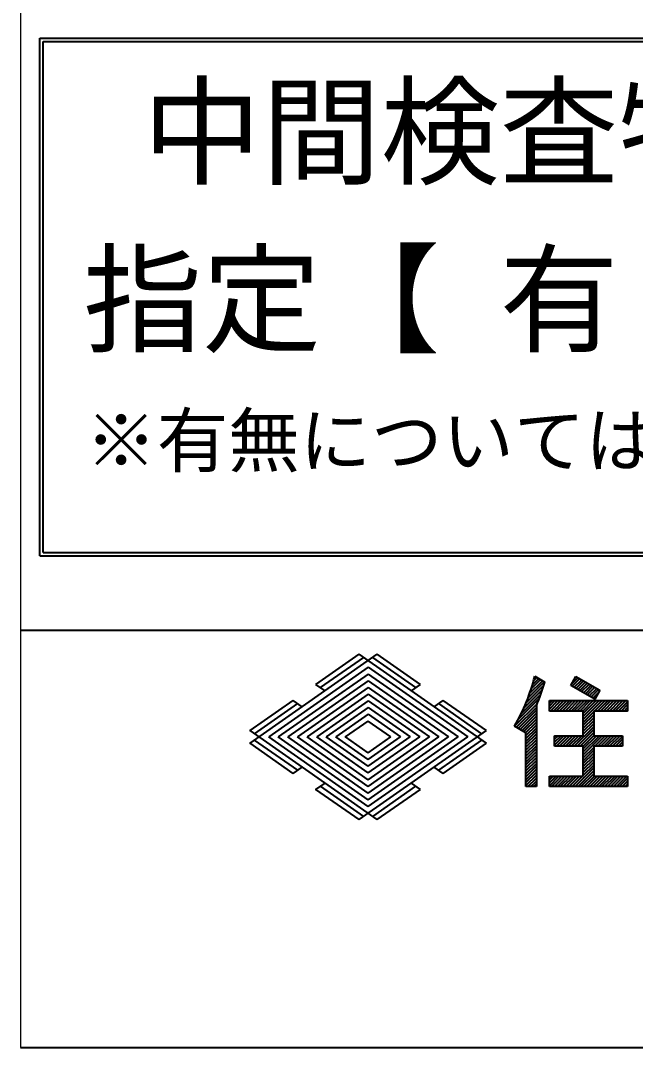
# Model space of a CAD drawing. Units: millimetres at full size. Extents: x 2062 to 26180, y 9042 to 25978.
# Drawn here: x 2062 to 3317, y 9127 to 11226 of the extents above; entities that cross this region are included whole.
import ezdxf
from ezdxf.enums import TextEntityAlignment as Align

# ---------------------------------------------------------------- set-up
doc = ezdxf.new("R2010")
doc.units = ezdxf.units.MM
doc.header["$LTSCALE"] = 50
doc.layers.add('8-F_記号・ﾊｯﾁ', color=1, linetype='Continuous', lineweight=25)
doc.layers.add('F-0_特記', color=3, linetype='Continuous', lineweight=25)
doc.styles.add('ＭＳ ゴシック', font='')
doc.styles.get('ＭＳ ゴシック').set_extended_font_data('MS Gothic')

msp = doc.modelspace()

# ---------------------------------------------------------------- linework, layer by layer
at = {"layer": '8-F_記号・ﾊｯﾁ', "color": 2}
for p, q in [((2101.12, 11189.38), (4488.9, 11189.38)), ((2101.12, 10131.78), (2101.12, 11189.38)), ((2107.6, 11182.9), (4482.42, 11182.9)), ((2107.6, 10823.67), (2107.6, 11182.9)), ((2107.6, 10451.79), (2107.6, 11182.9)), ((2107.6, 10519.66), (2107.6, 10823.67)), ((2107.6, 10138.26), (2107.6, 10823.67)), ((2107.6, 10138.26), (4482.42, 10138.26)), ((2101.12, 10131.78), (4488.9, 10131.78))]:
    msp.add_line(p, q, dxfattribs=at)
at = {"layer": 'F-0_特記', "color": 4, "lineweight": 9}
msp.add_line((2061.5, 25978.47), (2061.5, 9126.63), dxfattribs=at)
at = {"layer": 'F-0_特記', "color": 134}
for p, q in [((24242.21, 9978.63), (2061.5, 9978.63)), ((26180.42, 9978.63), (2061.5, 9978.63)), ((2061.5, 9126.63), (26180.42, 9126.63))]:
    msp.add_line(p, q, dxfattribs=at)
at = {"layer": 'F-0_特記'}
for p, q in [((2664.72, 9868.63), (2752.91, 9930.38)), ((2664.72, 9868.63), (2752.91, 9930.38)), ((3012.86, 9748.37), (2752.91, 9930.38)), ((3012.86, 9748.37), (2752.91, 9930.38)), ((2878.24, 9868.63), (2790.05, 9930.38)), ((2878.24, 9868.63), (2790.05, 9930.38)), ((2674, 9862.13), (2762.2, 9923.88)), ((2674, 9862.13), (2762.2, 9923.88)), ((2868.96, 9862.13), (2780.76, 9923.88)), ((2868.96, 9862.13), (2780.76, 9923.88)), ((2771.48, 9903.66), (2568.27, 9761.37)), ((2771.48, 9903.66), (2568.27, 9761.37)), ((2771.48, 9889.94), (2587.87, 9761.37)), ((2771.48, 9889.94), (2587.87, 9761.37)), ((2771.48, 9903.66), (2974.69, 9761.37)), ((2771.48, 9903.66), (2974.69, 9761.37)), ((2771.48, 9889.94), (2955.09, 9761.37)), ((2771.48, 9889.94), (2955.09, 9761.37)), ((2771.48, 9876.21), (2607.47, 9761.37)), ((2771.48, 9876.21), (2607.47, 9761.37)), ((2683.28, 9855.62), (2664.72, 9868.63)), ((2683.28, 9855.62), (2664.72, 9868.63)), ((2771.48, 9876.21), (2935.49, 9761.37)), ((2771.48, 9876.21), (2935.49, 9761.37)), ((2859.68, 9855.62), (2878.24, 9868.63)), ((2859.68, 9855.62), (2878.24, 9868.63)), ((3093.64, 9830.66), (3130.26, 9867.28)), ((3093.64, 9830.66), (3130.26, 9867.28)), ((3097.61, 9840.66), (3131.05, 9874.09)), ((3097.61, 9840.66), (3131.05, 9874.09)), ((3101.12, 9850.19), (3127.23, 9876.3)), ((3101.12, 9850.19), (3127.23, 9876.3)), ((3104.22, 9859.32), (3123.41, 9878.5)), ((3104.22, 9859.32), (3123.41, 9878.5)), ((3106.98, 9868.1), (3119.59, 9880.71)), ((3106.98, 9868.1), (3119.59, 9880.71)), ((3109.44, 9876.59), (3115.77, 9882.91)), ((3109.44, 9876.59), (3115.77, 9882.91)), ((3111.63, 9884.8), (3111.95, 9885.12)), ((3111.63, 9884.8), (3111.95, 9885.12)), ((3111.74, 9885.24), (3132.08, 9873.49)), ((3111.74, 9885.24), (3132.08, 9873.49)), ((3185.02, 9866.7), (3195.67, 9885.15)), ((3185.02, 9866.7), (3195.67, 9885.15)), ((3186.55, 9869.35), (3199.9, 9882.7)), ((3186.55, 9869.35), (3199.9, 9882.7)), ((3188.13, 9864.91), (3203.72, 9880.5)), ((3188.13, 9864.91), (3203.72, 9880.5)), ((3191.95, 9862.7), (3207.54, 9878.29)), ((3191.95, 9862.7), (3207.54, 9878.29)), ((3194.78, 9883.6), (3196.08, 9884.91)), ((3194.78, 9883.6), (3196.08, 9884.91)), ((3195.67, 9885.15), (3244.71, 9856.84)), ((3195.67, 9885.15), (3244.71, 9856.84)), ((3195.77, 9860.5), (3211.36, 9876.09)), ((3195.77, 9860.5), (3211.36, 9876.09)), ((3199.59, 9858.29), (3215.18, 9873.88)), ((3199.59, 9858.29), (3215.18, 9873.88)), ((3203.41, 9856.09), (3219, 9871.68)), ((3203.41, 9856.09), (3219, 9871.68)), ((3207.23, 9853.88), (3222.82, 9869.47)), ((3207.23, 9853.88), (3222.82, 9869.47)), ((3211.05, 9851.68), (3226.64, 9867.27)), ((3211.05, 9851.68), (3226.64, 9867.27)), ((3214.87, 9849.47), (3230.46, 9865.06)), ((3214.87, 9849.47), (3230.46, 9865.06)), ((2771.48, 9862.49), (2627.06, 9761.37)), ((2771.48, 9862.49), (2627.06, 9761.37)), ((2771.48, 9848.77), (2646.66, 9761.37)), ((2771.48, 9848.77), (2646.66, 9761.37)), ((2771.48, 9862.49), (2915.9, 9761.37)), ((2771.48, 9862.49), (2915.9, 9761.37)), ((2771.48, 9848.77), (2896.3, 9761.37)), ((2771.48, 9848.77), (2896.3, 9761.37)), ((3083.86, 9808.83), (3124.38, 9849.35)), ((3083.86, 9808.83), (3124.38, 9849.35)), ((3089.1, 9820.1), (3127.49, 9858.49)), ((3089.1, 9820.1), (3127.49, 9858.49)), ((3218.69, 9847.27), (3234.28, 9862.86)), ((3218.69, 9847.27), (3234.28, 9862.86)), ((3222.51, 9845.06), (3238.1, 9860.65)), ((3222.51, 9845.06), (3238.1, 9860.65)), ((3226.32, 9842.86), (3241.92, 9858.45)), ((3226.32, 9842.86), (3241.92, 9858.45)), ((3230.14, 9840.65), (3242.5, 9853)), ((3230.14, 9840.65), (3242.5, 9853)), ((2539.38, 9767.87), (2627.59, 9829.63)), ((2539.38, 9767.87), (2627.59, 9829.63)), ((2636.86, 9823.12), (2618.3, 9836.12)), ((2636.86, 9823.12), (2618.3, 9836.12)), ((2771.48, 9835.04), (2666.26, 9761.37)), ((2771.48, 9835.04), (2666.26, 9761.37)), ((2771.48, 9835.04), (2876.7, 9761.37)), ((2771.48, 9835.04), (2876.7, 9761.37)), ((2906.09, 9823.12), (2924.66, 9836.12)), ((2906.09, 9823.12), (2924.66, 9836.12)), ((3003.58, 9767.87), (2915.38, 9829.62)), ((3003.58, 9767.87), (2915.38, 9829.62)), ((3012.86, 9774.37), (2924.66, 9836.12)), ((3012.86, 9774.37), (2924.66, 9836.12)), ((3070.41, 9783.33), (3116.9, 9829.82)), ((3070.41, 9783.33), (3116.9, 9829.82)), ((3077.71, 9796.65), (3120.87, 9839.82)), ((3077.71, 9796.65), (3120.87, 9839.82)), ((3114.82, 9824.89), (3114.82, 9659.81)), ((3114.82, 9824.89), (3114.82, 9659.81)), ((3141.45, 9830.27), (3146.71, 9835.54)), ((3141.45, 9824.25), (3152.74, 9835.54)), ((3141.45, 9818.22), (3158.76, 9835.54)), ((3141.45, 9835.54), (3301.2, 9835.54)), ((3141.45, 9814.24), (3141.45, 9835.54)), ((3141.45, 9830.27), (3146.71, 9835.54)), ((3141.45, 9824.25), (3152.74, 9835.54)), ((3141.45, 9818.22), (3158.76, 9835.54)), ((3141.45, 9835.54), (3301.2, 9835.54)), ((3141.45, 9814.24), (3141.45, 9835.54)), ((3143.48, 9814.24), (3164.79, 9835.54)), ((3143.48, 9814.24), (3164.79, 9835.54)), ((3149.51, 9814.24), (3170.81, 9835.54)), ((3149.51, 9814.24), (3170.81, 9835.54)), ((3155.53, 9814.24), (3176.83, 9835.54)), ((3155.53, 9814.24), (3176.83, 9835.54)), ((3161.56, 9814.24), (3182.86, 9835.54)), ((3161.56, 9814.24), (3182.86, 9835.54)), ((3167.58, 9814.24), (3188.88, 9835.54)), ((3167.58, 9814.24), (3188.88, 9835.54)), ((3173.61, 9814.24), (3194.91, 9835.54)), ((3173.61, 9814.24), (3194.91, 9835.54)), ((3179.63, 9814.24), (3200.93, 9835.54)), ((3179.63, 9814.24), (3200.93, 9835.54)), ((3185.66, 9814.24), (3206.96, 9835.54)), ((3185.66, 9814.24), (3206.96, 9835.54)), ((3191.68, 9814.24), (3212.98, 9835.54)), ((3191.68, 9814.24), (3212.98, 9835.54)), ((3197.7, 9814.24), (3219.01, 9835.54)), ((3197.7, 9814.24), (3219.01, 9835.54)), ((3203.73, 9814.24), (3225.03, 9835.54)), ((3203.73, 9814.24), (3225.03, 9835.54)), ((3209.75, 9814.24), (3231.06, 9835.54)), ((3209.75, 9814.24), (3231.06, 9835.54)), ((3210.67, 9809.13), (3237.08, 9835.54)), ((3210.67, 9803.1), (3243.1, 9835.54)), ((3210.67, 9797.08), (3249.13, 9835.54)), ((3210.67, 9809.13), (3237.08, 9835.54)), ((3210.67, 9803.1), (3243.1, 9835.54)), ((3210.67, 9797.08), (3249.13, 9835.54)), ((3233.85, 9814.24), (3255.15, 9835.54)), ((3233.85, 9814.24), (3255.15, 9835.54)), ((3233.96, 9838.45), (3234.27, 9838.75)), ((3233.96, 9838.45), (3234.27, 9838.75)), ((3239.88, 9814.24), (3261.18, 9835.54)), ((3239.88, 9814.24), (3261.18, 9835.54)), ((3245.9, 9814.24), (3267.2, 9835.54)), ((3245.9, 9814.24), (3267.2, 9835.54)), ((3251.93, 9814.24), (3273.23, 9835.54)), ((3251.93, 9814.24), (3273.23, 9835.54)), ((3257.95, 9814.24), (3279.25, 9835.54)), ((3257.95, 9814.24), (3279.25, 9835.54)), ((3263.97, 9814.24), (3285.28, 9835.54)), ((3263.97, 9814.24), (3285.28, 9835.54)), ((3270, 9814.24), (3291.3, 9835.54)), ((3270, 9814.24), (3291.3, 9835.54)), ((3276.02, 9814.24), (3297.33, 9835.54)), ((3276.02, 9814.24), (3297.33, 9835.54)), ((3282.05, 9814.24), (3301.2, 9833.38)), ((3282.05, 9814.24), (3301.2, 9833.38)), ((3288.07, 9814.24), (3301.2, 9827.36)), ((3288.07, 9814.24), (3301.2, 9827.36)), ((3301.2, 9835.54), (3301.2, 9814.24)), ((3301.2, 9835.54), (3301.2, 9814.24)), ((2771.48, 9821.32), (2685.86, 9761.37)), ((2771.48, 9821.32), (2685.86, 9761.37)), ((2771.48, 9807.59), (2705.46, 9761.37)), ((2771.48, 9807.59), (2705.46, 9761.37)), ((2771.48, 9821.32), (2857.1, 9761.37)), ((2771.48, 9821.32), (2857.1, 9761.37)), ((2771.48, 9807.59), (2837.5, 9761.37)), ((2771.48, 9807.59), (2837.5, 9761.37)), ((3074.23, 9781.13), (3114.82, 9821.72)), ((3074.23, 9781.13), (3114.82, 9821.72)), ((3078.05, 9778.92), (3114.82, 9815.7)), ((3078.05, 9778.92), (3114.82, 9815.7)), ((3081.87, 9776.72), (3114.82, 9809.67)), ((3081.87, 9776.72), (3114.82, 9809.67)), ((3085.69, 9774.51), (3114.82, 9803.65)), ((3085.69, 9774.51), (3114.82, 9803.65)), ((3210.67, 9814.24), (3141.45, 9814.24)), ((3210.67, 9814.24), (3141.45, 9814.24)), ((3210.67, 9763.65), (3210.67, 9814.24)), ((3210.67, 9763.65), (3210.67, 9814.24)), ((3210.67, 9791.05), (3231.97, 9812.35)), ((3210.67, 9791.05), (3231.97, 9812.35)), ((3210.67, 9785.03), (3231.97, 9806.33)), ((3210.67, 9785.03), (3231.97, 9806.33)), ((3231.97, 9814.24), (3231.97, 9763.65)), ((3301.2, 9814.24), (3231.97, 9814.24)), ((3231.97, 9814.24), (3231.97, 9763.65)), ((3301.2, 9814.24), (3231.97, 9814.24)), ((3294.1, 9814.24), (3301.2, 9821.33)), ((3294.1, 9814.24), (3301.2, 9821.33)), ((3300.12, 9814.24), (3301.2, 9815.31)), ((3300.12, 9814.24), (3301.2, 9815.31)), ((2817.9, 9761.37), (2771.48, 9793.87)), ((2817.9, 9761.37), (2771.48, 9793.87)), ((3093.52, 9769.99), (3070.38, 9783.35)), ((3093.52, 9769.99), (3070.38, 9783.35)), ((3089.5, 9772.31), (3114.82, 9797.62)), ((3089.5, 9772.31), (3114.82, 9797.62)), ((3093.32, 9770.1), (3114.82, 9791.6)), ((3093.32, 9770.1), (3114.82, 9791.6)), ((3093.52, 9764.27), (3114.82, 9785.57)), ((3093.52, 9764.27), (3114.82, 9785.57)), ((3192.09, 9742.35), (3231.97, 9782.23)), ((3192.09, 9742.35), (3231.97, 9782.23)), ((3210.67, 9779.01), (3231.97, 9800.31)), ((3210.67, 9779.01), (3231.97, 9800.31)), ((3210.67, 9772.98), (3231.97, 9794.28)), ((3210.67, 9772.98), (3231.97, 9794.28)), ((3210.67, 9766.96), (3231.97, 9788.26)), ((3210.67, 9766.96), (3231.97, 9788.26)), ((2771.48, 9619.08), (2568.27, 9761.37)), ((2771.48, 9619.08), (2568.27, 9761.37)), ((2771.48, 9632.8), (2587.87, 9761.37)), ((2771.48, 9632.8), (2587.87, 9761.37)), ((2771.48, 9646.52), (2607.47, 9761.37)), ((2771.48, 9646.52), (2607.47, 9761.37)), ((2771.48, 9660.25), (2627.06, 9761.37)), ((2771.48, 9660.25), (2627.06, 9761.37)), ((2771.48, 9673.97), (2646.66, 9761.37)), ((2771.48, 9673.97), (2646.66, 9761.37)), ((2771.48, 9687.69), (2666.26, 9761.37)), ((2771.48, 9687.69), (2666.26, 9761.37)), ((2771.48, 9701.42), (2685.86, 9761.37)), ((2771.48, 9701.42), (2685.86, 9761.37)), ((2771.48, 9715.14), (2705.46, 9761.37)), ((2771.48, 9715.14), (2705.46, 9761.37)), ((2752.91, 9592.35), (3012.86, 9774.37)), ((2752.91, 9592.35), (3012.86, 9774.37)), ((2771.48, 9728.86), (2817.9, 9761.37)), ((2771.48, 9701.42), (2857.1, 9761.37)), ((2771.48, 9687.69), (2876.7, 9761.37)), ((2771.48, 9673.97), (2896.3, 9761.37)), ((2771.48, 9660.25), (2915.9, 9761.37)), ((2771.48, 9646.52), (2935.49, 9761.37)), ((2771.48, 9632.8), (2955.09, 9761.37)), ((2771.48, 9619.08), (2974.69, 9761.37)), ((2771.48, 9715.14), (2837.5, 9761.37)), ((2771.48, 9728.86), (2817.9, 9761.37)), ((2771.48, 9701.42), (2857.1, 9761.37)), ((2771.48, 9687.69), (2876.7, 9761.37)), ((2771.48, 9673.97), (2896.3, 9761.37)), ((2771.48, 9660.25), (2915.9, 9761.37)), ((2771.48, 9646.52), (2935.49, 9761.37)), ((2771.48, 9632.8), (2955.09, 9761.37)), ((2771.48, 9619.08), (2974.69, 9761.37)), ((2771.48, 9715.14), (2837.5, 9761.37)), ((3093.52, 9758.25), (3114.82, 9779.55)), ((3093.52, 9758.25), (3114.82, 9779.55)), ((3093.52, 9752.22), (3114.82, 9773.52)), ((3093.52, 9752.22), (3114.82, 9773.52)), ((3093.52, 9659.81), (3093.52, 9769.99)), ((3093.52, 9659.81), (3093.52, 9769.99)), ((3093.52, 9746.2), (3114.82, 9767.5)), ((3093.52, 9746.2), (3114.82, 9767.5)), ((3093.52, 9740.17), (3114.82, 9761.47)), ((3093.52, 9740.17), (3114.82, 9761.47)), ((3152.1, 9762.6), (3153.14, 9763.65)), ((3152.1, 9756.58), (3159.17, 9763.65)), ((3152.1, 9750.55), (3165.19, 9763.65)), ((3152.1, 9744.53), (3171.22, 9763.65)), ((3152.1, 9763.65), (3210.67, 9763.65)), ((3152.1, 9742.35), (3152.1, 9763.65)), ((3152.1, 9762.6), (3153.14, 9763.65)), ((3152.1, 9756.58), (3159.17, 9763.65)), ((3152.1, 9750.55), (3165.19, 9763.65)), ((3152.1, 9744.53), (3171.22, 9763.65)), ((3152.1, 9763.65), (3210.67, 9763.65)), ((3152.1, 9742.35), (3152.1, 9763.65)), ((3155.94, 9742.35), (3177.24, 9763.65)), ((3155.94, 9742.35), (3177.24, 9763.65)), ((3161.96, 9742.35), (3183.27, 9763.65)), ((3161.96, 9742.35), (3183.27, 9763.65)), ((3167.99, 9742.35), (3189.29, 9763.65)), ((3167.99, 9742.35), (3189.29, 9763.65)), ((3174.01, 9742.35), (3195.32, 9763.65)), ((3174.01, 9742.35), (3195.32, 9763.65)), ((3180.04, 9742.35), (3201.34, 9763.65)), ((3180.04, 9742.35), (3201.34, 9763.65)), ((3186.06, 9742.35), (3207.36, 9763.65)), ((3186.06, 9742.35), (3207.36, 9763.65)), ((3198.11, 9742.35), (3231.97, 9776.21)), ((3198.11, 9742.35), (3231.97, 9776.21)), ((3204.14, 9742.35), (3231.97, 9770.18)), ((3204.14, 9742.35), (3231.97, 9770.18)), ((3210.16, 9742.35), (3231.97, 9764.16)), ((3210.16, 9742.35), (3231.97, 9764.16)), ((3210.67, 9736.83), (3237.49, 9763.65)), ((3210.67, 9730.81), (3243.51, 9763.65)), ((3210.67, 9724.78), (3249.54, 9763.65)), ((3210.67, 9736.83), (3237.49, 9763.65)), ((3210.67, 9730.81), (3243.51, 9763.65)), ((3210.67, 9724.78), (3249.54, 9763.65)), ((3231.97, 9763.65), (3290.55, 9763.65)), ((3231.97, 9763.65), (3290.55, 9763.65)), ((3234.26, 9742.35), (3255.56, 9763.65)), ((3234.26, 9742.35), (3255.56, 9763.65)), ((3240.28, 9742.35), (3261.59, 9763.65)), ((3240.28, 9742.35), (3261.59, 9763.65)), ((3246.31, 9742.35), (3267.61, 9763.65)), ((3246.31, 9742.35), (3267.61, 9763.65)), ((3252.33, 9742.35), (3273.63, 9763.65)), ((3252.33, 9742.35), (3273.63, 9763.65)), ((3258.36, 9742.35), (3279.66, 9763.65)), ((3258.36, 9742.35), (3279.66, 9763.65)), ((3264.38, 9742.35), (3285.68, 9763.65)), ((3264.38, 9742.35), (3285.68, 9763.65)), ((3270.41, 9742.35), (3290.55, 9762.49)), ((3270.41, 9742.35), (3290.55, 9762.49)), ((3290.55, 9763.65), (3290.55, 9742.35)), ((3290.55, 9763.65), (3290.55, 9742.35)), ((2627.59, 9693.1), (2539.38, 9754.87)), ((2627.59, 9693.1), (2539.38, 9754.87)), ((2915.38, 9693.11), (3003.57, 9754.87)), ((2915.38, 9693.11), (3003.57, 9754.87)), ((2924.66, 9686.61), (3012.86, 9748.37)), ((2924.66, 9686.61), (3012.86, 9748.37)), ((3093.52, 9734.15), (3114.82, 9755.45)), ((3093.52, 9734.15), (3114.82, 9755.45)), ((3093.52, 9728.12), (3114.82, 9749.43)), ((3093.52, 9728.12), (3114.82, 9749.43)), ((3093.52, 9722.1), (3114.82, 9743.4)), ((3093.52, 9722.1), (3114.82, 9743.4)), ((3210.67, 9742.35), (3152.1, 9742.35)), ((3210.67, 9742.35), (3152.1, 9742.35)), ((3210.67, 9681.11), (3210.67, 9742.35)), ((3210.67, 9681.11), (3210.67, 9742.35)), ((3210.67, 9718.76), (3231.97, 9740.06)), ((3210.67, 9718.76), (3231.97, 9740.06)), ((3231.97, 9742.35), (3231.97, 9681.11)), ((3290.55, 9742.35), (3231.97, 9742.35)), ((3231.97, 9742.35), (3231.97, 9681.11)), ((3290.55, 9742.35), (3231.97, 9742.35)), ((3276.43, 9742.35), (3290.55, 9756.46)), ((3276.43, 9742.35), (3290.55, 9756.46)), ((3282.46, 9742.35), (3290.55, 9750.44)), ((3282.46, 9742.35), (3290.55, 9750.44)), ((3288.48, 9742.35), (3290.55, 9744.41)), ((3288.48, 9742.35), (3290.55, 9744.41)), ((3093.52, 9716.08), (3114.82, 9737.38)), ((3093.52, 9716.08), (3114.82, 9737.38)), ((3093.52, 9710.05), (3114.82, 9731.35)), ((3093.52, 9710.05), (3114.82, 9731.35)), ((3093.52, 9704.03), (3114.82, 9725.33)), ((3093.52, 9704.03), (3114.82, 9725.33)), ((3093.52, 9698), (3114.82, 9719.3)), ((3093.52, 9698), (3114.82, 9719.3)), ((3210.67, 9712.74), (3231.97, 9734.04)), ((3210.67, 9712.74), (3231.97, 9734.04)), ((3210.67, 9706.71), (3231.97, 9728.01)), ((3210.67, 9706.71), (3231.97, 9728.01)), ((3210.67, 9700.69), (3231.97, 9721.99)), ((3210.67, 9700.69), (3231.97, 9721.99)), ((2618.3, 9686.61), (2636.86, 9699.61)), ((2618.3, 9686.61), (2636.86, 9699.61)), ((2924.66, 9686.61), (2906.09, 9699.61)), ((2924.66, 9686.61), (2906.09, 9699.61)), ((3093.52, 9691.98), (3114.82, 9713.28)), ((3093.52, 9691.98), (3114.82, 9713.28)), ((3093.52, 9685.95), (3114.82, 9707.25)), ((3093.52, 9685.95), (3114.82, 9707.25)), ((3093.52, 9679.93), (3114.82, 9701.23)), ((3093.52, 9679.93), (3114.82, 9701.23)), ((3193.89, 9659.81), (3231.97, 9697.89)), ((3193.89, 9659.81), (3231.97, 9697.89)), ((3210.67, 9694.66), (3231.97, 9715.96)), ((3210.67, 9694.66), (3231.97, 9715.96)), ((3210.67, 9688.64), (3231.97, 9709.94)), ((3210.67, 9688.64), (3231.97, 9709.94)), ((3210.67, 9682.61), (3231.97, 9703.91)), ((3210.67, 9682.61), (3231.97, 9703.91)), ((3093.52, 9673.9), (3114.82, 9695.2)), ((3093.52, 9673.9), (3114.82, 9695.2)), ((3093.52, 9667.88), (3114.82, 9689.18)), ((3093.52, 9667.88), (3114.82, 9689.18)), ((3093.52, 9661.85), (3114.82, 9683.16)), ((3093.52, 9661.85), (3114.82, 9683.16)), ((3097.5, 9659.81), (3114.82, 9677.13)), ((3097.5, 9659.81), (3114.82, 9677.13)), ((3141.45, 9679.66), (3142.9, 9681.11)), ((3141.45, 9673.63), (3148.93, 9681.11)), ((3141.45, 9667.61), (3154.95, 9681.11)), ((3141.45, 9661.58), (3160.97, 9681.11)), ((3141.45, 9681.11), (3210.67, 9681.11)), ((3141.45, 9659.81), (3141.45, 9681.11)), ((3141.45, 9679.66), (3142.9, 9681.11)), ((3141.45, 9673.63), (3148.93, 9681.11)), ((3141.45, 9667.61), (3154.95, 9681.11)), ((3141.45, 9661.58), (3160.97, 9681.11)), ((3141.45, 9681.11), (3210.67, 9681.11)), ((3141.45, 9659.81), (3141.45, 9681.11)), ((3145.7, 9659.81), (3167, 9681.11)), ((3145.7, 9659.81), (3167, 9681.11)), ((3151.72, 9659.81), (3173.02, 9681.11)), ((3151.72, 9659.81), (3173.02, 9681.11)), ((3157.75, 9659.81), (3179.05, 9681.11)), ((3157.75, 9659.81), (3179.05, 9681.11)), ((3163.77, 9659.81), (3185.07, 9681.11)), ((3163.77, 9659.81), (3185.07, 9681.11)), ((3169.79, 9659.81), (3191.1, 9681.11)), ((3169.79, 9659.81), (3191.1, 9681.11)), ((3175.82, 9659.81), (3197.12, 9681.11)), ((3175.82, 9659.81), (3197.12, 9681.11)), ((3181.84, 9659.81), (3203.15, 9681.11)), ((3181.84, 9659.81), (3203.15, 9681.11)), ((3187.87, 9659.81), (3209.17, 9681.11)), ((3187.87, 9659.81), (3209.17, 9681.11)), ((3199.92, 9659.81), (3231.97, 9691.86)), ((3199.92, 9659.81), (3231.97, 9691.86)), ((3205.94, 9659.81), (3231.97, 9685.84)), ((3205.94, 9659.81), (3231.97, 9685.84)), ((3211.97, 9659.81), (3233.27, 9681.11)), ((3211.97, 9659.81), (3233.27, 9681.11)), ((3217.99, 9659.81), (3239.29, 9681.11)), ((3217.99, 9659.81), (3239.29, 9681.11)), ((3224.02, 9659.81), (3245.32, 9681.11)), ((3224.02, 9659.81), (3245.32, 9681.11)), ((3230.04, 9659.81), (3251.34, 9681.11)), ((3230.04, 9659.81), (3251.34, 9681.11)), ((3231.97, 9681.11), (3301.2, 9681.11)), ((3231.97, 9681.11), (3301.2, 9681.11)), ((3236.06, 9659.81), (3257.37, 9681.11)), ((3236.06, 9659.81), (3257.37, 9681.11)), ((3242.09, 9659.81), (3263.39, 9681.11)), ((3242.09, 9659.81), (3263.39, 9681.11)), ((3248.11, 9659.81), (3269.42, 9681.11)), ((3248.11, 9659.81), (3269.42, 9681.11)), ((3254.14, 9659.81), (3275.44, 9681.11)), ((3254.14, 9659.81), (3275.44, 9681.11)), ((3260.16, 9659.81), (3281.47, 9681.11)), ((3260.16, 9659.81), (3281.47, 9681.11)), ((3266.19, 9659.81), (3287.49, 9681.11)), ((3266.19, 9659.81), (3287.49, 9681.11)), ((3272.21, 9659.81), (3293.51, 9681.11)), ((3272.21, 9659.81), (3293.51, 9681.11)), ((3278.24, 9659.81), (3299.54, 9681.11)), ((3278.24, 9659.81), (3299.54, 9681.11)), ((3284.26, 9659.81), (3301.2, 9676.75)), ((3284.26, 9659.81), (3301.2, 9676.75)), ((3301.2, 9681.11), (3301.2, 9659.81)), ((3301.2, 9681.11), (3301.2, 9659.81)), ((2762.19, 9598.85), (2674, 9660.61)), ((2762.19, 9598.85), (2674, 9660.61)), ((2780.76, 9598.85), (2868.96, 9660.61)), ((2780.76, 9598.85), (2868.96, 9660.61)), ((2878.24, 9654.11), (2859.68, 9667.11)), ((2878.24, 9654.11), (2859.68, 9667.11)), ((3114.82, 9659.81), (3093.52, 9659.81)), ((3114.82, 9659.81), (3093.52, 9659.81)), ((3103.52, 9659.81), (3114.82, 9671.11)), ((3103.52, 9659.81), (3114.82, 9671.11)), ((3109.55, 9659.81), (3114.82, 9665.08)), ((3109.55, 9659.81), (3114.82, 9665.08)), ((3301.2, 9659.81), (3141.45, 9659.81)), ((3301.2, 9659.81), (3141.45, 9659.81)), ((3290.29, 9659.81), (3301.2, 9670.72)), ((3290.29, 9659.81), (3301.2, 9670.72)), ((3296.31, 9659.81), (3301.2, 9664.7)), ((3296.31, 9659.81), (3301.2, 9664.7)), ((2790.05, 9592.35), (2878.24, 9654.11)), ((2790.05, 9592.35), (2878.24, 9654.11))]:
    msp.add_line(p, q, dxfattribs=at)
for points in [[(2618.3, 9686.61), (2530.1, 9748.37), (2790.05, 9930.38)], [(2618.3, 9686.61), (2530.1, 9748.37), (2790.05, 9930.38)], [(3244.71, 9856.84), (3234.06, 9838.39), (3185.02, 9866.7)], [(3244.71, 9856.84), (3234.06, 9838.39), (3185.02, 9866.7)], [(2790.05, 9592.35), (2530.1, 9774.37), (2618.3, 9836.12)], [(2790.05, 9592.35), (2530.1, 9774.37), (2618.3, 9836.12)], [(2771.48, 9728.86), (2725.06, 9761.37), (2771.48, 9793.87)], [(2771.48, 9728.86), (2725.06, 9761.37), (2771.48, 9793.87)], [(2752.91, 9592.35), (2664.72, 9654.11), (2683.28, 9667.11)], [(2752.91, 9592.35), (2664.72, 9654.11), (2683.28, 9667.11)]]:
    msp.add_lwpolyline(points, dxfattribs=at)
for centre, radius, start, end in [((2720.78, 9984.64), 403.4, 330.0686, 345.73546), ((2720.78, 9984.64), 403.4, 330.0686, 345.73546), ((2742.08, 9984.64), 405.54, 336.8013, 344.09397), ((2742.08, 9984.64), 405.54, 336.8013, 344.09397)]:
    msp.add_arc(centre, radius, start, end, dxfattribs=at)

# ---------------------------------------------------------------- texts
at = {"layer": '8-F_記号・ﾊｯﾁ', "color": 7, "style": 'ＭＳ ゴシック'}
for s, height, p in [('中間検査特定工程', 178.2, (2310.7, 10855.77)), ('指定【 有 ・ 無 】', 178.2, (2189.2, 10513.07)), ('※有無については工事担当が記入', 106.9, (2193.95, 10281.77))]:
    msp.add_text(s, height=height, dxfattribs=at).set_placement(p, align=Align.BOTTOM_LEFT)

doc.saveas('drawing.dxf')
